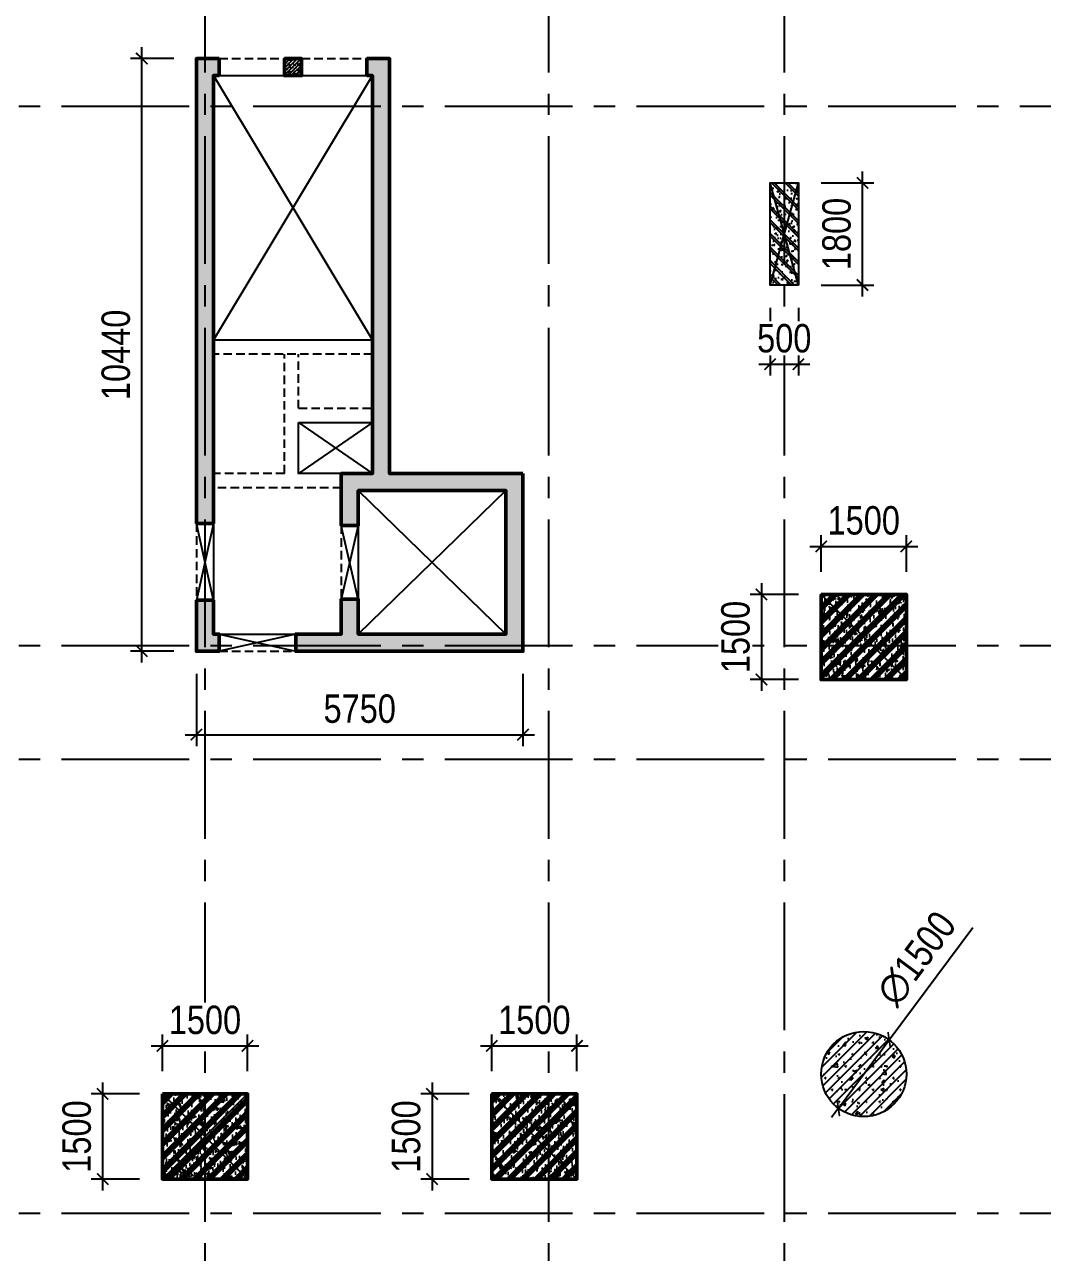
# Model space of a CAD drawing. Header units: millimetres. Extents: x -80883 to 1826631, y -376836 to 309394.
# Drawn here: x 1154942 to 1172864, y -158537 to -136905 of the extents above; entities that cross this region are included whole.
import ezdxf

# ---------------------------------------------------------------- set-up
doc = ezdxf.new("R2010")
doc.units = ezdxf.units.MM
doc.header["$LTSCALE"] = 100
doc.header["$PDMODE"] = 32
doc.header["$PDSIZE"] = 2.5
doc.linetypes.add('CENTER2', pattern=[1.125, 0.75, -0.125, 0.125, -0.125])
doc.linetypes.add('DASHED', pattern=[4.5, 3, -1.5])
for name, color, linetype in [('ccu11-Khuat', 9, 'DASHED'), ('ccu11-Thay', 7, 'Continuous'), ('ccu12-Hatch', 250, 'Continuous'), ('ccu12-Manh', 8, 'Continuous'), ('ccu12-Truc', 13, 'CENTER2'), ('KC-Betong', 6, 'Continuous'), ('KC2-DIM', 251, 'Continuous'), ('KT-Hatch', 251, 'Continuous'), ('Xref_ST_MBDV Cot vach 30.7.2022|Xref_ST_MBDV Cot vach 30.7.2022|Xref_ST_MBDV Cot vach 30.7.2022|Xref_ST_MBDV Cot vach 30.7.2022|KC-Betong', 6, 'Continuous')]:
    doc.layers.add(name, color=color, linetype=linetype)
doc.layers.add('KT-Net cot vach', color=6, linetype='Continuous', lineweight=50)
doc.styles.add('Arial Narrow', font='ARIALN.TTF')
doc.dimstyles.new('ccu12-200', dxfattribs={"dimscale": 200, "dimtxt": 2.5, "dimasz": 1, "dimexe": 1, "dimexo": 2, "dimgap": 1, "dimtad": 1, "dimdec": 0, "dimrnd": 5, "dimdsep": 46, "dimtxsty": 'Arial Narrow', "dimblk": 'ARCHTICK', "dimcen": -1, "dimdle": 1, "dimclrd": 256, "dimclre": 256, "dimclrt": 3, "dimadec": 0, "dimazin": 2, "dimtfac": 0.1, "dimtdec": 0, "dimtmove": 0, "dimatfit": 1, "dimldrblk": 'ARCHTICK', "dimfxl": 1, "dimtvp": 0.8333333333333334, "dimtolj": 1, "dimtzin": 12, "dimarcsym": 0})

# ---------------------------------------------------------------- blocks, each defined once
blk = doc.blocks.new('Grid-ST-flat-3')
at = {"layer": 'ccu12-Truc', "ltscale": 30}
for p, q in [((398999.3874795342, -66474.78057617624), (398999.3874795342, -104409.5824195731)), ((405049.3874795342, -66474.78057617624), (405049.3874795342, -104409.5824195731)), ((409199.3874795342, -66474.78057617624), (409199.3874795342, -104409.5824195731)), ((366096.2468389632, -72696.27186137123), (425824.0468604062, -72696.27186137007)), ((366096.2468389795, -82196.27186137065), (425824.0468603974, -82196.27186136972)), ((366096.2468389806, -84196.27186137141), (425824.046860399, -84196.27186136867)), ((366096.246838973, -92196.27186136931), (425824.0468604039, -92196.27186137077))]:
    blk.add_line(p, q, dxfattribs=at)
blk = doc.blocks.new('LOI-B2-T1-PN')
at = {"layer": 'KT-Hatch'}
h = blk.add_hatch(dxfattribs=at)
h.set_pattern_fill('BTCT', color=256, scale=40)
h.set_pattern_definition([(49.99999999999999, (106559.8543703833, -42147.03074568097), (286.9040730403014, -25.10085399303804), [30, -330]), (355, (106559.8543703833, -42147.03074568097), (-55.50053344520001, 300.8768534800047), [24, -264]), (100.4514, (106583.7630423836, -42149.12248168094), (231.4037526856086, 275.7758168243814), [25.496076, -280.4568448]), (46.18420000000001, (106559.8543703833, -42067.03074568097), (426.8964194502578, -66.20760573160723), [45, -495]), (96.6356, (106595.4290683835, -42072.54806848097), (373.8650822194813, 389.6471483601767), [38.2441152, -420.6852]), (351.1842, (106559.8543703833, -42067.03074568097), (373.8647780534509, 389.6474403701299), [36, -396]), (21, (106599.8543703833, -42087.03074568097), (238.7628208473847, -161.0475562661355), [30, -330]), (326.0000000000001, (106599.8543703833, -42087.03074568097), (97.32613276863269, 290.0600180187412), [24, -264]), (71.4514, (106619.7512635833, -42100.45138808095), (336.089051432596, 129.012198683981), [25.496076, -280.4568448]), (37.50000000000001, (106559.8543703833, -42147.03074568097), (4.863942126916267, 133.1575415325246), [0, -260.8, 0, -268, 0, -265]), (7.499999999999999, (106559.8543703833, -42147.03074568097), (105.2278149768594, 157.7646847529441), [0, -152.8, 0, -254.8, 0, -101]), (327.5, (106470.6543703836, -42147.03074568097), (213.5289744689636, -9.021948693751902), [0, -100, 0, -312, 0, -414]), (317.5, (106430.6543703836, -42147.03074568097), (233.2744677369545, 40.04199293292709), [0, -130, 0, -207.2, 0, -294]), (45, (106559.8543703833, -42147.03074568097), (-106.0660171779821, 106.0660171779821), []), (45, (106630.5650483833, -42147.03074568097), (-106.0660171779821, 106.0660171779821), [])])
h.paths.add_polyline_path([(90186.80448012636, -23776.61616878753), (89886.8044801259, -23776.61616878753), (89886.8044801259, -24676.61616641015), (90286.8044801259, -24676.61616641015), (90286.8044801259, -24376.61616641015), (90186.80448012636, -24376.61616641015)], flags=17)
h.paths.add_polyline_path([(92886.788173588, -14236.62724987615), (92886.78817358776, -14536.62490315293), (92986.80448012636, -14536.62490315293), (92986.8044801259, -21546.61616641021), (92436.8044801259, -21546.61616641015), (92436.8044801259, -22461.61616641015), (92736.8044801259, -22461.61616641021), (92736.8044801259, -21846.61616641021), (95336.8044801259, -21846.61616641027), (95336.8044801259, -24376.61616641027), (92736.8044801259, -24376.61616641021), (92736.8044801259, -23761.61616641021), (92436.8044801259, -23761.61616641015), (92436.8044801259, -24376.61616641015), (91636.8044801259, -24376.61616641015), (91636.8044801259, -24676.61616641015), (95636.8044801259, -24676.61616641027), (95636.8044801259, -21546.61616641027), (93286.8044801259, -21546.61616641021), (93286.79678538674, -14236.62396789709), (89886.79678538674, -14236.62396789697), (89886.8044801259, -22426.61616878753), (90186.80448012636, -22426.61616878753), (90186.80448012636, -14536.62490315287), (90286.78817358776, -14536.62490315287), (90286.78817358823, -14236.62724987615)])
h = blk.add_hatch(dxfattribs=at)
h.set_pattern_fill('BETONG', color=256, scale=40, pattern_type=2)
h.set_pattern_definition([(0, (-1499465.331229208, 300749.4537652719), (0, 155.88457272), [3.75, -86.25]), (0, (-1499465.331229208, 300755.948955802), (0, 155.88457272), [3.75, -86.25]), (120, (-1499465.331229208, 300749.4537652719), (-135.0000000336027, -77.94228635999997), [3.749999999999998, -86.24999999999994]), (120, (-1499459.706229208, 300752.7013605519), (-135.0000000336027, -77.94228635999997), [3.749999999999998, -86.24999999999994]), (0, (-1499420.331229208, 300827.3960516319), (0, 155.88457272), [3.75, -86.25]), (0, (-1499420.331229208, 300833.8912421619), (0, 155.88457272), [3.75, -86.25]), (120, (-1499420.331229208, 300827.3960516319), (-135.0000000336027, -77.94228635999997), [3.749999999999998, -86.24999999999994]), (120, (-1499414.706229208, 300830.643646912), (-135.0000000336027, -77.94228635999997), [3.749999999999998, -86.24999999999994]), (59.99999999999999, (-1499461.581229208, 300749.4537652719), (-135.0000000336027, 77.94228636000001), [3.75, -86.25]), (59.99999999999999, (-1499467.206229208, 300752.7013605519), (-135.0000000336027, 77.94228636000001), [3.75, -86.25]), (59.99999999999999, (-1499416.581229208, 300671.5114789119), (-135.0000000336027, 77.94228636000001), [3.75, -86.25]), (59.99999999999999, (-1499422.206229208, 300674.7590741919), (-135.0000000336027, 77.94228636000001), [3.75, -86.25]), (45, (-1499465.331229208, 300749.4537652719), (-31.81980515339464, 31.81980515339464), []), (49.99999999999999, (-1499465.331229208, 300749.4537652719), (215.178054780226, -18.82564049477853), [22.5, -247.5]), (355, (-1499465.331229208, 300749.4537652719), (-41.6254000839, 225.6576401100035), [18, -198]), (100.4514, (-1499447.399725208, 300747.8849632719), (173.5528145142065, 206.8318626182861), [19.122057, -210.3426336]), (46.18420000000001, (-1499465.331229208, 300809.4537652719), (320.1723145876933, -49.65570429870542), [33.75, -371.25]), (96.6356, (-1499438.650205708, 300805.315773172), (280.398811664611, 292.2353612701325), [28.6830864, -315.5139]), (351.1842, (-1499465.331229208, 300809.4537652719), (280.3985835400882, 292.2355802775974), [27, -297]), (21, (-1499435.331229208, 300794.4537652719), (179.0721156355385, -120.7856671996016), [22.5, -247.5]), (326.0000000000001, (-1499435.331229208, 300794.4537652719), (72.99459957647451, 217.5450135140559), [18, -198]), (71.4514, (-1499420.408559308, 300784.3882834719), (252.066788574447, 96.75914901298572), [19.122057, -210.3426336]), (37.50000000000001, (-1499465.331229208, 300749.4537652719), (3.647956595187201, 99.86815614939344), [0, -195.6, 0, -201, 0, -198.75]), (7.499999999999999, (-1499465.331229208, 300749.4537652719), (78.92086123264458, 118.3235135647081), [0, -114.6, 0, -191.1, 0, -75.75]), (327.5, (-1499532.231229208, 300749.4537652719), (160.1467308517227, -6.766461520313927), [0, -75, 0, -234, 0, -310.5]), (317.5, (-1499562.231229208, 300749.4537652719), (174.9558508027159, 30.03149469969532), [0, -97.5, 0, -155.4, 0, -220.5])])
h.paths.add_polyline_path([(91436.80809450126, -14236.62490315281), (91736.80809450126, -14236.62490315281), (91736.80809450126, -14536.62255642959), (91436.80809450126, -14536.62255642959)])
at = {"ltscale": 0.5}
blk.add_lwpolyline([(92986.80448006536, -19196.61616878817), (90186.80448012636, -19196.61726697005)], dxfattribs=at)
blk.add_lwpolyline([(91686.80448009097, -20646.61616878747), (92986.80447665718, -20646.61616878747), (92986.80447665718, -21546.61616641015), (91686.80448009097, -21546.61616641015)], close=True, dxfattribs=at)
at = {"layer": 'ccu11-Khuat', "color": 6, "ltscale": 0.5, "elevation": 2.240825733901563e-10}
blk.add_lwpolyline([(90286.788173588, -14236.62724987615), (91436.80809450126, -14236.62724987615)], dxfattribs=at)
at = {"layer": 'ccu11-Khuat', "color": 6, "ltscale": 0.5}
for points in [[(91736.80809450126, -14236.62490315281), (92886.788173588, -14236.62490315281)], [(89886.80448012683, -22426.61616878741), (89886.80448012683, -23776.6161687873)], [(92436.80448012636, -22461.61616641015), (92436.80448012636, -23761.61616641231)], [(90286.8044801259, -24676.61616641015), (91636.8044801259, -24676.61616641015)]]:
    blk.add_lwpolyline(points, dxfattribs=at)
at = {"layer": 'ccu11-Khuat', "ltscale": 0.5}
for points in [[(92986.80457811733, -19446.61616878817), (90186.80457817833, -19446.61726696999)], [(91436.80448009097, -21546.61626683944), (91436.8036564549, -19446.61677671061)], [(91686.80402905191, -20396.61616878747), (91686.8036564549, -19446.61667865864)], [(91686.80448009097, -20396.61616878747), (92986.80448009097, -20396.61616878747)], [(91436.80448009097, -21546.61616878747), (90186.80448009097, -21546.61616878747)], [(92436.80448009097, -21796.61616878747), (90186.80448009097, -21796.61616878747)]]:
    blk.add_lwpolyline(points, dxfattribs=at)
at = {"layer": 'ccu11-Thay', "color": 6, "ltscale": 0.5, "elevation": 2.240825733901563e-10}
blk.add_lwpolyline([(90286.788173588, -14536.62490315293), (91436.80809450126, -14536.62490315293)], dxfattribs=at)
at = {"layer": 'ccu11-Thay', "color": 6, "ltscale": 0.5}
for points in [[(91736.80809450126, -14536.62255642959), (92886.788173588, -14536.62490315293)], [(90186.80448012683, -22426.61616878753), (90186.80448012683, -23776.6161687873)], [(92736.80448012636, -22461.61616641021), (92736.80448012636, -23761.61616641231)], [(90286.8044801259, -24376.61616641015), (91636.8044801259, -24376.61616641015)]]:
    blk.add_lwpolyline(points, dxfattribs=at)
at = {"layer": 'ccu12-Manh', "ltscale": 0.5}
for points in [[(90186.80448012636, -19196.61616878817), (92986.80809450103, -14536.62490315293)], [(90186.80809450103, -14536.62490315287), (92986.8044801259, -19196.61616878817)]]:
    blk.add_lwpolyline(points, dxfattribs=at)
at = {"layer": 'KC2-DIM', "color": 252, "ltscale": 0.5}
for p, q in [((91686.80448009097, -20646.61616878747), (92986.80447665718, -21546.61616641015)), ((92986.80447665718, -20646.61616878747), (91686.80448009097, -21546.61616641015))]:
    blk.add_line(p, q, dxfattribs=at)
at = {"layer": 'KC2-DIM', "ltscale": 0.5}
for points in [[(91686.80448009097, -21546.61616878747), (91686.80412710388, -20646.61616878747)], [(91686.80448009097, -20646.61616878747), (92986.80448009097, -20646.61616878747)], [(90186.80448012683, -22426.61616878753), (89886.80448012683, -23776.6161687873)], [(90186.80448012683, -23776.6161687873), (89886.80448012683, -22426.61616878741)], [(92736.80448012636, -22461.61616641021), (92436.80448012636, -23761.61616641231)], [(92736.80448012636, -23761.61616641231), (92436.80448012636, -22461.61616641015)], [(90286.8044801259, -24376.61616641015), (91636.8044801259, -24676.61616641015)], [(91636.8044801259, -24376.61616641015), (90286.8044801259, -24676.61616641015)]]:
    blk.add_lwpolyline(points, dxfattribs=at)
at = {"layer": 'KC2-DIM', "color": 252, "ltscale": 0.5}
for points in [[(92736.8044801259, -21846.61616641021), (95336.8044801259, -24376.61616641027)], [(95336.8044801259, -21846.61616641027), (92736.8044801259, -24376.61616641021)]]:
    blk.add_lwpolyline(points, dxfattribs=at)
at = {"layer": 'KT-Net cot vach'}
for p, q in [((90186.80448012636, -22426.61616878753), (89886.8044801259, -22426.61616878753)), ((90186.80448012636, -23776.61616878753), (89886.8044801259, -23776.61616878753)), ((92436.8044801259, -23761.61616641015), (92436.8044801259, -24376.61616641015)), ((92736.8044801259, -23761.61616641254), (92436.80448012543, -23761.61616641254)), ((92736.8044801259, -23761.61616641021), (92736.8044801259, -24376.61616641021)), ((91636.8044801259, -24376.61616641015), (92436.8044801259, -24376.61616641015)), ((91636.8044801259, -24676.61616641015), (95636.8044801259, -24676.61616641027))]:
    blk.add_line(p, q, dxfattribs=at)
for points in [[(89886.8044801259, -22426.61616878753), (89886.80809450126, -14236.62490315281), (90286.788173588, -14236.62490315281)], [(92886.788173588, -14236.62490315293), (93286.80809450126, -14236.62490315293), (93286.8044801259, -21546.61616641021), (95636.8044801259, -21546.61616641027)], [(90286.788173588, -14536.62490315287), (90186.80809450126, -14536.62490315287), (90186.80448012636, -22426.61616878753)], [(95636.8044801259, -21546.61616641027), (95636.8044801259, -24676.61616641027), (91636.8044801259, -24676.61616641015), (91636.8044801259, -24376.61616641015), (92436.8044801259, -24376.61616641015), (92436.8044801259, -23761.61616641015), (92736.8044801259, -23761.61616641021), (92736.8044801259, -24376.61616641021), (95336.8044801259, -24376.61616641027), (95336.8044801259, -21846.61616641027), (92736.8044801259, -21846.61616641021), (92736.8044801259, -22461.61616641021), (92436.8044801259, -22461.61616641015), (92436.8044801259, -21546.61616641015), (92986.8044801259, -21546.61616641021), (92986.80809450126, -14536.62490315293), (92886.788173588, -14536.62490315293)], [(90186.80448012636, -23776.61616878753), (90186.80448012636, -24376.61616641015), (90286.8044801259, -24376.61616641015), (90286.8044801259, -24676.61616641015), (89886.8044801259, -24676.61616641015), (89886.8044801259, -23776.61616878753)]]:
    blk.add_lwpolyline(points, dxfattribs=at)
at = {"layer": 'KT-Net cot vach', "elevation": 2.240825733901563e-10}
for points in [[(90286.788173588, -14536.62490315293), (90286.788173588, -14236.62724987615)], [(92886.788173588, -14236.62724987615), (92886.788173588, -14536.62490315293)]]:
    blk.add_lwpolyline(points, dxfattribs=at)
at = {"layer": 'KT-Net cot vach'}
blk.add_lwpolyline([(91436.80809450126, -14236.62490315281), (91736.80809450126, -14236.62490315281), (91736.80809450126, -14536.62255642959), (91436.80809450126, -14536.62255642959)], close=True, dxfattribs=at)
blk = doc.blocks.new('*U149')
h = blk.add_hatch()
h.set_pattern_fill('VATLIEU04', color=250, scale=40, style=0, pattern_type=2)
h.set_pattern_definition([(49.99999999999999, (-449.9999999999825, 1849.999999999997), (286.9040730403014, -25.10085399303804), [30, -330]), (355, (-449.9999999999825, 1849.999999999997), (-55.50053344520001, 300.8768534800047), [24, -264]), (100.4514, (-426.0913279999825, 1847.908263999997), (231.4037526856086, 275.7758168243814), [25.496076, -280.4568448]), (46.18420000000001, (-449.9999999999825, 1929.999999999997), (426.8964194502578, -66.20760573160723), [45, -495]), (96.6356, (-414.4253019999824, 1924.482677199996), (373.8650822194813, 389.6471483601767), [38.2441152, -420.6852]), (351.1842, (-449.9999999999825, 1929.999999999997), (373.8647780534509, 389.6474403701299), [36, -396]), (21, (-409.9999999999825, 1909.999999999997), (238.7628208473847, -161.0475562661355), [30, -330]), (326.0000000000001, (-409.9999999999825, 1909.999999999997), (97.32613276863269, 290.0600180187412), [24, -264]), (71.4514, (-390.1031067999825, 1896.579357599996), (336.089051432596, 129.012198683981), [25.496076, -280.4568448]), (37.50000000000001, (-449.9999999999825, 1849.999999999997), (4.863942126916267, 133.1575415325246), [0, -260.8, 0, -268, 0, -265]), (7.499999999999999, (-449.9999999999825, 1849.999999999997), (105.2278149768594, 157.7646847529441), [0, -152.8, 0, -254.8, 0, -101]), (327.5, (-539.1999999999825, 1849.999999999997), (213.5289744689636, -9.021948693751902), [0, -100, 0, -312, 0, -414]), (317.5, (-579.1999999999825, 1849.999999999997), (233.2744677369545, 40.04199293292709), [0, -130, 0, -207.2, 0, -294]), (45, (-449.9999999999825, 1849.999999999997), (-120.2081528017131, 120.2081528017131), []), (45, (-449.9999999999825, 1898.999999999997), (-120.2081528017131, 120.2081528017131), [])])
h.paths.add_polyline_path([(-475, -474.9999999999998), (25, -475.0000000000047), (25.00000000001745, 1324.999999999997), (-474.9999999999825, 1325.000000000002)])
at = {"color": 6, "ltscale": 0.25}
blk.add_lwpolyline([(-475, -474.9999999999998), (25, -475.0000000000047), (25.00000000001745, 1324.999999999997), (-474.9999999999825, 1325.000000000002)], close=True, dxfattribs=at)
at = {"layer": 'Defpoints', "linetype": 'ByBlock', "ltscale": 30}
for p, q in [((25, -475.0000000000047), (-474.9999999999825, 1325.000000000002)), ((-475, -474.9999999999998), (25.00000000001745, 1324.999999999997))]:
    blk.add_line(p, q, dxfattribs=at)
blk = doc.blocks.new('*U151')
h = blk.add_hatch()
h.set_pattern_fill('VATLIEU04', color=250, scale=40, style=0, pattern_type=2)
h.set_pattern_definition([(49.99999999999999, (550, -550), (286.9040730403014, -25.10085399303804), [30, -330]), (355, (550, -550), (-55.50053344520001, 300.8768534800047), [24, -264]), (100.4514, (573.908672, -552.091736), (231.4037526856086, 275.7758168243814), [25.496076, -280.4568448]), (46.18420000000001, (550, -470), (426.8964194502578, -66.20760573160723), [45, -495]), (96.6356, (585.574698, -475.5173228), (373.8650822194813, 389.6471483601767), [38.2441152, -420.6852]), (351.1842, (550, -470), (373.8647780534509, 389.6474403701299), [36, -396]), (21, (590, -490), (238.7628208473847, -161.0475562661355), [30, -330]), (326.0000000000001, (590, -490), (97.32613276863269, 290.0600180187412), [24, -264]), (71.4514, (609.8968932, -503.4206424), (336.089051432596, 129.012198683981), [25.496076, -280.4568448]), (37.50000000000001, (550, -550), (4.863942126916267, 133.1575415325246), [0, -260.8, 0, -268, 0, -265]), (7.499999999999999, (550, -550), (105.2278149768594, 157.7646847529441), [0, -152.8, 0, -254.8, 0, -101]), (327.5, (460.8, -550), (213.5289744689636, -9.021948693751902), [0, -100, 0, -312, 0, -414]), (317.5, (420.8, -550), (233.2744677369545, 40.04199293292709), [0, -130, 0, -207.2, 0, -294]), (45, (550, -550), (-120.2081528017131, 120.2081528017131), []), (45, (550, -501), (-120.2081528017131, 120.2081528017131), [])])
h.paths.add_polyline_path([(-475, 475), (1025, 475), (1025, -1025), (-475, -1025)])
at = {"color": 6, "ltscale": 0.25}
blk.add_lwpolyline([(-475, 475), (1025, 475), (1025, -1025), (-475, -1025)], close=True, dxfattribs=at)
at = {"layer": 'Defpoints', "linetype": 'ByBlock', "ltscale": 30}
for p, q in [((1025, 475), (-475, -1025)), ((-475, 475), (1025, -1025))]:
    blk.add_line(p, q, dxfattribs=at)
blk = doc.blocks.new('MBDVCOTVACH-T2-T6-PN')
at = {"layer": 'ccu12-Hatch', "ltscale": 0.5}
h = blk.add_hatch(dxfattribs=at)
h.set_pattern_fill('BETONG', color=256, scale=80, pattern_type=2)
h.set_pattern_definition([(0, (-1067882.122035017, 300749.4537652719), (0, 415.69219392), [10, -230]), (0, (-1067882.122035017, 300766.7742733519), (0, 415.69219392), [10, -230]), (120, (-1067882.122035017, 300749.4537652719), (-360.0000000896072, -207.8460969599999), [9.999999999999982, -229.9999999999997]), (120, (-1067867.122035017, 300758.114019352), (-360.0000000896072, -207.8460969599999), [9.999999999999982, -229.9999999999997]), (0, (-1067762.122035017, 300957.2998622319), (0, 415.69219392), [10, -230]), (0, (-1067762.122035017, 300974.620370312), (0, 415.69219392), [10, -230]), (120, (-1067762.122035017, 300957.2998622319), (-360.0000000896072, -207.8460969599999), [9.999999999999982, -229.9999999999997]), (120, (-1067747.122035017, 300965.9601163119), (-360.0000000896072, -207.8460969599999), [9.999999999999982, -229.9999999999997]), (59.99999999999999, (-1067872.122035017, 300749.4537652719), (-360.0000000896072, 207.84609696), [10, -230]), (59.99999999999999, (-1067887.122035017, 300758.114019352), (-360.0000000896072, 207.84609696), [10, -230]), (59.99999999999999, (-1067752.122035017, 300541.6076683119), (-360.0000000896072, 207.84609696), [10, -230]), (59.99999999999999, (-1067767.122035017, 300550.2679223919), (-360.0000000896072, 207.84609696), [10, -230]), (45, (-1067882.122035017, 300749.4537652719), (-84.8528137423857, 84.8528137423857), []), (49.99999999999999, (-1067882.122035017, 300749.4537652719), (573.8081460806028, -50.20170798607609), [60, -660]), (355, (-1067882.122035017, 300749.4537652719), (-111.0010668904, 601.7537069600095), [48, -528]), (100.4514, (-1067834.304691017, 300745.2702932719), (462.8075053712172, 551.5516336487628), [50.992152, -560.9136896]), (46.18420000000001, (-1067882.122035017, 300909.4537652719), (853.7928389005156, -132.4152114632145), [90, -990]), (96.6356, (-1067810.972639017, 300898.4191196719), (747.7301644389627, 779.2942967203534), [76.48823039999999, -841.3704]), (351.1842, (-1067882.122035017, 300909.4537652719), (747.7295561069018, 779.2948807402597), [72, -792]), (21, (-1067802.122035017, 300869.4537652719), (477.5256416947693, -322.0951125322711), [60, -660]), (326.0000000000001, (-1067802.122035017, 300869.4537652719), (194.6522655372654, 580.1200360374824), [48, -528]), (71.4514, (-1067762.328248617, 300842.612480472), (672.1781028651919, 258.0243973679619), [50.992152, -560.9136896]), (37.50000000000001, (-1067882.122035017, 300749.4537652719), (9.727884253832535, 266.3150830650492), [0, -521.5999999999999, 0, -536, 0, -530]), (7.499999999999999, (-1067882.122035017, 300749.4537652719), (210.4556299537189, 315.5293695058882), [0, -305.6, 0, -509.6, 0, -202]), (327.5, (-1068060.522035017, 300749.4537652719), (427.0579489379272, -18.0438973875038), [0, -200, 0, -624, 0, -828]), (317.5, (-1068140.522035017, 300749.4537652719), (466.548935473909, 80.08398586585417), [0, -260, 0, -414.4, 0, -588])])
edge = h.paths.add_edge_path()
edge.add_arc((101636.8044801299, -32126.61616641039), 750, 0, 360)
at = {"layer": 'KC-Betong', "ltscale": 0.5}
blk.add_circle((101636.8044801299, -32126.61616641039), 750, dxfattribs=at)
at = {"layer": 'KT-Net cot vach'}
for p in [(101361.8044801299, -24151.61616647651), (89761.80448012985, -32951.61705750693), (95561.80448012985, -32951.61705750995)]:
    blk.add_blockref('*U151', p, dxfattribs=at)
at = {"layer": 'Xref_ST_MBDV Cot vach 30.7.2022|Xref_ST_MBDV Cot vach 30.7.2022|Xref_ST_MBDV Cot vach 30.7.2022|Xref_ST_MBDV Cot vach 30.7.2022|KC-Betong', "linetype": 'ByBlock', "xscale": -1}
blk.add_blockref('*U149', (100011.8044801299, -17751.61616640782, -7.594824095580321e-05), dxfattribs=at)
blk = doc.blocks.new('_ARCHTICK')
at = {"color": 0, "linetype": 'ByBlock', "const_width": 0.15}
blk.add_lwpolyline([(-0.5, -0.5), (0.5, 0.5)], dxfattribs=at)
blk = doc.blocks.new('*D779')
at = {"layer": 'Defpoints', "color": 0, "ltscale": 0.5, "transparency": 16777216}
for p in [(1157368.09323301, -155744.4165272405), (1156316.823248035, -157244.4165272405), (1157368.09323301, -157244.4165272405)]:
    blk.add_point(p, dxfattribs=at)
at = {"layer": 'KC2-DIM', "lineweight": -2, "ltscale": 0.5, "transparency": 16777216}
for p, q in [((1156968.09323301, -155744.4165272405), (1156116.823248035, -155744.4165272405)), ((1156316.823248035, -155544.4165272405), (1156316.823248035, -157444.4165272405)), ((1156968.09323301, -157244.4165272405), (1156116.823248035, -157244.4165272405))]:
    blk.add_line(p, q, dxfattribs=at)
at = {"layer": 'KC2-DIM', "lineweight": -2, "ltscale": 0.5, "transparency": 16777216, "xscale": 200, "yscale": 200, "zscale": 200}
for p, rotation in [((1156316.823248035, -155744.4165272405), 90), ((1156316.823248035, -157244.4165272405), 270)]:
    blk.add_blockref('_ARCHTICK', p, dxfattribs=dict(at, rotation=rotation))
at = {"layer": 'KC2-DIM', "color": 3, "ltscale": 0.5, "transparency": 16777216, "insert": (1155861.536754174, -156494.4165272408), "char_height": 500, "attachment_point": 5, "rotation": 90, "style": 'Arial Narrow', "bg_fill": 3, "box_fill_scale": 1.1, "bg_fill_color": 256, "bg_fill_true_color": 13158600, "bg_fill_transparency": 0}
blk.add_mtext('\\A1;1500', dxfattribs=at)
blk = doc.blocks.new('*D780')
at = {"layer": 'Defpoints', "color": 0, "ltscale": 0.5, "transparency": 16777216}
for p in [(1158868.09323301, -154898.3021961794), (1157368.09323301, -155744.4165272404), (1158868.09323301, -155744.4165272404)]:
    blk.add_point(p, dxfattribs=at)
at = {"layer": 'KC2-DIM', "lineweight": -2, "ltscale": 0.5, "transparency": 16777216}
for p, q in [((1157368.09323301, -155344.4165272404), (1157368.09323301, -154698.3021961794)), ((1158868.09323301, -155344.4165272404), (1158868.09323301, -154698.3021961794)), ((1157168.09323301, -154898.3021961794), (1159068.09323301, -154898.3021961794))]:
    blk.add_line(p, q, dxfattribs=at)
at = {"layer": 'KC2-DIM', "lineweight": -2, "ltscale": 0.5, "transparency": 16777216, "xscale": 200, "yscale": 200, "zscale": 200, "rotation": 180}
blk.add_blockref('_ARCHTICK', (1157368.09323301, -154898.3021961794), dxfattribs=at)
at = {"layer": 'KC2-DIM', "lineweight": -2, "ltscale": 0.5, "transparency": 16777216, "xscale": 200, "yscale": 200, "zscale": 200}
blk.add_blockref('_ARCHTICK', (1158868.09323301, -154898.3021961794), dxfattribs=at)
at = {"layer": 'KC2-DIM', "color": 3, "ltscale": 0.5, "transparency": 16777216, "insert": (1158118.09323301, -154443.0157023185), "char_height": 500, "attachment_point": 5, "style": 'Arial Narrow', "bg_fill": 3, "box_fill_scale": 1.1, "bg_fill_color": 256, "bg_fill_true_color": 13158600, "bg_fill_transparency": 0}
blk.add_mtext('\\A1;1500', dxfattribs=at)
blk = doc.blocks.new('*D781')
at = {"layer": 'Defpoints', "color": 0, "ltscale": 0.5, "transparency": 16777216}
for p in [(1163168.09323301, -155744.4165272435), (1162116.823248035, -157244.4165272435), (1163168.09323301, -157244.4165272435)]:
    blk.add_point(p, dxfattribs=at)
at = {"layer": 'KC2-DIM', "lineweight": -2, "ltscale": 0.5, "transparency": 16777216}
for p, q in [((1162768.09323301, -155744.4165272435), (1161916.823248035, -155744.4165272435)), ((1162116.823248035, -155544.4165272435), (1162116.823248035, -157444.4165272435)), ((1162768.09323301, -157244.4165272435), (1161916.823248035, -157244.4165272435))]:
    blk.add_line(p, q, dxfattribs=at)
at = {"layer": 'KC2-DIM', "lineweight": -2, "ltscale": 0.5, "transparency": 16777216, "xscale": 200, "yscale": 200, "zscale": 200}
for p, rotation in [((1162116.823248035, -155744.4165272435), 90), ((1162116.823248035, -157244.4165272435), 270)]:
    blk.add_blockref('_ARCHTICK', p, dxfattribs=dict(at, rotation=rotation))
at = {"layer": 'KC2-DIM', "color": 3, "ltscale": 0.5, "transparency": 16777216, "insert": (1161661.536754174, -156494.4165272438), "char_height": 500, "attachment_point": 5, "rotation": 90, "style": 'Arial Narrow', "bg_fill": 3, "box_fill_scale": 1.1, "bg_fill_color": 256, "bg_fill_true_color": 13158600, "bg_fill_transparency": 0}
blk.add_mtext('\\A1;1500', dxfattribs=at)
blk = doc.blocks.new('*D782')
at = {"layer": 'Defpoints', "color": 0, "ltscale": 0.5, "transparency": 16777216}
for p in [(1164668.09323301, -154898.3021961824), (1163168.09323301, -155744.4165272434), (1164668.09323301, -155744.4165272434)]:
    blk.add_point(p, dxfattribs=at)
at = {"layer": 'KC2-DIM', "lineweight": -2, "ltscale": 0.5, "transparency": 16777216}
for p, q in [((1163168.09323301, -155344.4165272434), (1163168.09323301, -154698.3021961824)), ((1164668.09323301, -155344.4165272434), (1164668.09323301, -154698.3021961824)), ((1162968.09323301, -154898.3021961824), (1164868.09323301, -154898.3021961824))]:
    blk.add_line(p, q, dxfattribs=at)
at = {"layer": 'KC2-DIM', "lineweight": -2, "ltscale": 0.5, "transparency": 16777216, "xscale": 200, "yscale": 200, "zscale": 200, "rotation": 180}
blk.add_blockref('_ARCHTICK', (1163168.09323301, -154898.3021961824), dxfattribs=at)
at = {"layer": 'KC2-DIM', "lineweight": -2, "ltscale": 0.5, "transparency": 16777216, "xscale": 200, "yscale": 200, "zscale": 200}
blk.add_blockref('_ARCHTICK', (1164668.09323301, -154898.3021961824), dxfattribs=at)
at = {"layer": 'KC2-DIM', "color": 3, "ltscale": 0.5, "transparency": 16777216, "insert": (1163918.09323301, -154443.0157023216), "char_height": 500, "attachment_point": 5, "style": 'Arial Narrow', "bg_fill": 3, "box_fill_scale": 1.1, "bg_fill_color": 256, "bg_fill_true_color": 13158600, "bg_fill_transparency": 0}
blk.add_mtext('\\A1;1500', dxfattribs=at)
blk = doc.blocks.new('*D783')
at = {"layer": 'Defpoints', "color": 0, "ltscale": 0.5, "transparency": 16777216}
for p in [(1168968.09323301, -146944.41563621), (1167916.823248036, -148444.41563621), (1168968.09323301, -148444.41563621)]:
    blk.add_point(p, dxfattribs=at)
at = {"layer": 'KC2-DIM', "lineweight": -2, "ltscale": 0.5, "transparency": 16777216}
for p, q in [((1167916.823248036, -146744.41563621), (1167916.823248036, -148644.41563621)), ((1168568.09323301, -146944.41563621), (1167716.823248036, -146944.41563621)), ((1168568.09323301, -148444.41563621), (1167716.823248036, -148444.41563621))]:
    blk.add_line(p, q, dxfattribs=at)
at = {"layer": 'KC2-DIM', "lineweight": -2, "ltscale": 0.5, "transparency": 16777216, "xscale": 200, "yscale": 200, "zscale": 200}
for p, rotation in [((1167916.823248036, -146944.41563621), 90), ((1167916.823248036, -148444.41563621), 270)]:
    blk.add_blockref('_ARCHTICK', p, dxfattribs=dict(at, rotation=rotation))
at = {"layer": 'KC2-DIM', "color": 3, "ltscale": 0.5, "transparency": 16777216, "insert": (1167461.536754174, -147694.4156362103), "char_height": 500, "attachment_point": 5, "rotation": 90, "style": 'Arial Narrow', "bg_fill": 3, "box_fill_scale": 1.1, "bg_fill_color": 256, "bg_fill_true_color": 13158600, "bg_fill_transparency": 0}
blk.add_mtext('\\A1;1500', dxfattribs=at)
blk = doc.blocks.new('*D784')
at = {"layer": 'Defpoints', "color": 0, "ltscale": 0.5, "transparency": 16777216}
for p in [(1170468.09323301, -146098.3013051489), (1168968.09323301, -146944.4156362099), (1170468.09323301, -146944.4156362099)]:
    blk.add_point(p, dxfattribs=at)
at = {"layer": 'KC2-DIM', "lineweight": -2, "ltscale": 0.5, "transparency": 16777216}
for p, q in [((1168968.09323301, -146544.4156362099), (1168968.09323301, -145898.3013051489)), ((1170468.09323301, -146544.4156362099), (1170468.09323301, -145898.3013051489)), ((1168768.09323301, -146098.3013051489), (1170668.09323301, -146098.3013051489))]:
    blk.add_line(p, q, dxfattribs=at)
at = {"layer": 'KC2-DIM', "lineweight": -2, "ltscale": 0.5, "transparency": 16777216, "xscale": 200, "yscale": 200, "zscale": 200, "rotation": 180}
blk.add_blockref('_ARCHTICK', (1168968.09323301, -146098.3013051489), dxfattribs=at)
at = {"layer": 'KC2-DIM', "lineweight": -2, "ltscale": 0.5, "transparency": 16777216, "xscale": 200, "yscale": 200, "zscale": 200}
blk.add_blockref('_ARCHTICK', (1170468.09323301, -146098.3013051489), dxfattribs=at)
at = {"layer": 'KC2-DIM', "color": 3, "ltscale": 0.5, "transparency": 16777216, "insert": (1169718.09323301, -145643.0148112881), "char_height": 500, "attachment_point": 5, "style": 'Arial Narrow', "bg_fill": 3, "box_fill_scale": 1.1, "bg_fill_color": 256, "bg_fill_true_color": 13158600, "bg_fill_transparency": 0}
blk.add_mtext('\\A1;1500', dxfattribs=at)
blk = doc.blocks.new('*D752')
at = {"layer": 'Defpoints', "color": 0, "ltscale": 0.5, "transparency": 16777216}
for p in [(1170165.554021797, -154792.5195965345), (1169270.632444221, -155996.3116757525)]:
    blk.add_point(p, dxfattribs=at)
at = {"layer": 'KC2-DIM', "lineweight": -2, "ltscale": 0.5, "transparency": 16777216}
for p, q in [((1170165.554021797, -154792.5195965345), (1171637.474149937, -152812.5854482328)), ((1169270.632444221, -155996.3116757525), (1170165.554021797, -154792.5195965345)), ((1169270.632444221, -155996.3116757525), (1169151.30956721, -156156.8172863149))]:
    blk.add_line(p, q, dxfattribs=at)
at = {"layer": 'KC2-DIM', "lineweight": -2, "ltscale": 0.5, "transparency": 16777216, "xscale": 200, "yscale": 200, "zscale": 200}
for p, rotation in [((1170165.554021797, -154792.5195965345), 233.3721962865366), ((1169270.632444221, -155996.3116757525), 53.37219628653664)]:
    blk.add_blockref('_ARCHTICK', p, dxfattribs=dict(at, rotation=rotation))
at = {"layer": 'KC2-DIM', "color": 3, "ltscale": 0.5, "transparency": 16777216, "insert": (1170644.234524997, -153362.0736060941), "char_height": 500, "attachment_point": 5, "rotation": 53.3721962865366, "style": 'Arial Narrow', "bg_fill": 3, "box_fill_scale": 1.1, "bg_fill_color": 256, "bg_fill_true_color": 13158600, "bg_fill_transparency": 0}
blk.add_mtext('\\A1;∅1500', dxfattribs=at)
blk = doc.blocks.new('*D820')
at = {"layer": 'Defpoints', "color": 0, "ltscale": 0.5, "transparency": 16777216}
for p in [(1157968.093233006, -147944.4156361436), (1163718.093233006, -147944.4156361437), (1163718.093233006, -149415.3887107775)]:
    blk.add_point(p, dxfattribs=at)
at = {"layer": 'KC2-DIM', "lineweight": -2, "ltscale": 0.5, "transparency": 16777216}
for p, q in [((1157968.093233006, -148344.4156361436), (1157968.093233006, -149615.3887107775)), ((1163718.093233006, -148344.4156361437), (1163718.093233006, -149615.3887107775)), ((1157768.093233006, -149415.3887107775), (1163918.093233006, -149415.3887107775))]:
    blk.add_line(p, q, dxfattribs=at)
at = {"layer": 'KC2-DIM', "lineweight": -2, "ltscale": 0.5, "transparency": 16777216, "xscale": 200, "yscale": 200, "zscale": 200, "rotation": 180}
blk.add_blockref('_ARCHTICK', (1157968.093233006, -149415.3887107775), dxfattribs=at)
at = {"layer": 'KC2-DIM', "lineweight": -2, "ltscale": 0.5, "transparency": 16777216, "xscale": 200, "yscale": 200, "zscale": 200}
blk.add_blockref('_ARCHTICK', (1163718.093233006, -149415.3887107775), dxfattribs=at)
at = {"layer": 'KC2-DIM', "color": 3, "ltscale": 0.5, "transparency": 16777216, "insert": (1160843.093233006, -148960.1022169167), "char_height": 500, "attachment_point": 5, "style": 'Arial Narrow', "bg_fill": 3, "box_fill_scale": 1.1, "bg_fill_color": 256, "bg_fill_true_color": 13158600, "bg_fill_transparency": 0}
blk.add_mtext('\\A1;5750', dxfattribs=at)
blk = doc.blocks.new('*D831')
at = {"layer": 'Defpoints', "color": 0, "ltscale": 0.5, "transparency": 16777216}
for p in [(1157005.596124058, -137504.4243728863), (1157968.093233007, -137504.4243728863), (1157968.093233006, -147944.4156361436)]:
    blk.add_point(p, dxfattribs=at)
at = {"layer": 'KC2-DIM', "lineweight": -2, "ltscale": 0.5, "transparency": 16777216}
for p, q in [((1157005.596124058, -148144.4156361436), (1157005.596124058, -137304.4243728863)), ((1157568.093233007, -137504.4243728863), (1156805.596124058, -137504.4243728863)), ((1157568.093233006, -147944.4156361436), (1156805.596124058, -147944.4156361436))]:
    blk.add_line(p, q, dxfattribs=at)
at = {"layer": 'KC2-DIM', "lineweight": -2, "ltscale": 0.5, "transparency": 16777216, "xscale": 200, "yscale": 200, "zscale": 200}
for p, rotation in [((1157005.596124058, -137504.4243728863), 90), ((1157005.596124058, -147944.4156361436), 270)]:
    blk.add_blockref('_ARCHTICK', p, dxfattribs=dict(at, rotation=rotation))
at = {"layer": 'KC2-DIM', "color": 3, "ltscale": 0.5, "transparency": 16777216, "insert": (1156550.309630197, -142724.4200045153), "char_height": 500, "attachment_point": 5, "rotation": 90, "style": 'Arial Narrow', "bg_fill": 3, "box_fill_scale": 1.1, "bg_fill_color": 256, "bg_fill_true_color": 13158600, "bg_fill_transparency": 0}
blk.add_mtext('\\A1;10440', dxfattribs=at)
blk = doc.blocks.new('*D827')
at = {"layer": 'Defpoints', "color": 0, "ltscale": 0.5, "transparency": 16777216}
for p in [(1168068.09323301, -141494.4156361413, -7.594824095580321e-05), (1168568.09323301, -141494.4156361413, -7.594824095580321e-05), (1168568.09323301, -142890.0408079729)]:
    blk.add_point(p, dxfattribs=at)
at = {"layer": 'KC2-DIM', "lineweight": -2, "ltscale": 0.5, "transparency": 16777216}
for p, q in [((1168068.09323301, -141894.4156361413), (1168068.09323301, -143090.0408079729)), ((1168568.09323301, -141894.4156361413), (1168568.09323301, -143090.0408079729)), ((1167868.09323301, -142890.0408079729), (1168768.09323301, -142890.0408079729))]:
    blk.add_line(p, q, dxfattribs=at)
at = {"layer": 'KC2-DIM', "lineweight": -2, "ltscale": 0.5, "transparency": 16777216, "xscale": 200, "yscale": 200, "zscale": 200, "rotation": 180}
blk.add_blockref('_ARCHTICK', (1168068.09323301, -142890.0408079729), dxfattribs=at)
at = {"layer": 'KC2-DIM', "lineweight": -2, "ltscale": 0.5, "transparency": 16777216, "xscale": 200, "yscale": 200, "zscale": 200}
blk.add_blockref('_ARCHTICK', (1168568.09323301, -142890.0408079729), dxfattribs=at)
at = {"layer": 'KC2-DIM', "color": 3, "ltscale": 0.5, "transparency": 16777216, "insert": (1168318.09323301, -142434.754314112), "char_height": 500, "attachment_point": 5, "style": 'Arial Narrow', "bg_fill": 3, "box_fill_scale": 1.1, "bg_fill_color": 256, "bg_fill_true_color": 13158600, "bg_fill_transparency": 0}
blk.add_mtext('\\A1;500', dxfattribs=at)
blk = doc.blocks.new('*D828')
at = {"layer": 'Defpoints', "color": 0, "ltscale": 0.5, "transparency": 16777216}
for p in [(1168568.09323301, -139694.4156361413, -7.594824095580321e-05), (1169696.706617718, -139694.4156361413), (1168568.09323301, -141494.4156361413, -7.594824095580321e-05)]:
    blk.add_point(p, dxfattribs=at)
at = {"layer": 'KC2-DIM', "lineweight": -2, "ltscale": 0.5, "transparency": 16777216}
for p, q in [((1169696.706617718, -141694.4156361413), (1169696.706617718, -139494.4156361413)), ((1168968.09323301, -139694.4156361413), (1169896.706617718, -139694.4156361413)), ((1168968.09323301, -141494.4156361413), (1169896.706617718, -141494.4156361413))]:
    blk.add_line(p, q, dxfattribs=at)
at = {"layer": 'KC2-DIM', "lineweight": -2, "ltscale": 0.5, "transparency": 16777216, "xscale": 200, "yscale": 200, "zscale": 200}
for p, rotation in [((1169696.706617718, -139694.4156361413), 90), ((1169696.706617718, -141494.4156361413), 270)]:
    blk.add_blockref('_ARCHTICK', p, dxfattribs=dict(at, rotation=rotation))
at = {"layer": 'KC2-DIM', "color": 3, "ltscale": 0.5, "transparency": 16777216, "insert": (1169241.420123857, -140594.4156361416), "char_height": 500, "attachment_point": 5, "rotation": 90, "style": 'Arial Narrow', "bg_fill": 3, "box_fill_scale": 1.1, "bg_fill_color": 256, "bg_fill_true_color": 13158600, "bg_fill_transparency": 0}
blk.add_mtext('\\A1;1800', dxfattribs=at)

msp = doc.modelspace()

# ---------------------------------------------------------------- block references
for name, p in [('Grid-ST-flat-3', (759118.7059176685, -65648.14422032033)), ('LOI-B2-T1-PN', (1068081.28875288, -123267.7994697334)), ('LOI-B2-T1-PN', (1068081.28875288, -123267.7994697334))]:
    msp.add_blockref(name, p)
at = {"layer": 'KC2-DIM'}
msp.add_blockref('MBDVCOTVACH-T2-T6-PN', (1068081.28875288, -123267.7994697334), dxfattribs=at)

# ---------------------------------------------------------------- next in the draw order: dimensions: what is measured, and where the dimension line sits
at = {"layer": 'KC2-DIM', "ltscale": 0.5}
dim = msp.add_linear_dim(base=(1168568.09323301, -142890.0408079729), p1=(1168068.09323301, -141494.4156361413, -7.594824095580321e-05), p2=(1168568.09323301, -141494.4156361413, -7.594824095580321e-05), dimstyle='ccu12-200', override={"dimfxl": 150, "dimtfill": 1}, dxfattribs=at)
dim.commit()
dim.dimension.update_dxf_attribs({"geometry": '*D827', "text_midpoint": (1168318.09323301, -142890.0408079729), "dimtype": 160})
for base, p1, p2, picture, middle in [((1167916.823248036, -148444.41563621), (1168968.09323301, -146944.4156362099), (1168968.09323301, -148444.4156362099), '*D783', (1167916.823248035, -147694.4156362103)), ((1156316.823248035, -157244.4165272405), (1157368.09323301, -155744.4165272404), (1157368.09323301, -157244.4165272404), '*D779', (1156316.823248035, -156494.4165272408)), ((1162116.823248035, -157244.4165272435), (1163168.09323301, -155744.4165272434), (1163168.09323301, -157244.4165272434), '*D781', (1162116.823248035, -156494.4165272438))]:
    dim = msp.add_linear_dim(base=base, p1=p1, p2=p2, angle=90, dimstyle='ccu12-200', override={"dimfxl": 150, "dimtfill": 1}, dxfattribs=at)
    dim.commit()
    dim.dimension.update_dxf_attribs({"geometry": picture, "text_midpoint": middle, "dimtype": 160})
dim = msp.add_linear_dim(base=(1163718.093233006, -149415.3887107775), p1=(1157968.093233006, -147944.4156361436), p2=(1163718.093233006, -147944.4156361437), dimstyle='ccu12-200', override={"dimfxl": 150, "dimtfill": 1}, dxfattribs=at)
dim.commit()
dim.dimension.update_dxf_attribs({"geometry": '*D820', "text_midpoint": (1160843.093233006, -148960.1022169167)})
dim = msp.add_diameter_dim_2p(p1=(1169270.632444221, -155996.3116757525), p2=(1170165.554021797, -154792.5195965345), dimstyle='ccu12-200', override={"dimfxl": 150, "dimtfill": 1}, dxfattribs=at)
dim.commit()
dim.dimension.update_dxf_attribs({"geometry": '*D752', "text_midpoint": (1170644.234524997, -153362.0736060941)})

# ---------------------------------------------------------------- next in the draw order: dimensions: what is measured, and where the dimension line sits
for base, p1, p2, picture, middle in [((1157005.596124058, -137504.4243728863), (1157968.093233006, -147944.4156361436), (1157968.093233006, -137504.4243728862), '*D831', (1156550.309630197, -142724.4200045153)), ((1169696.706617718, -139694.4156361413), (1168568.09323301, -141494.4156361413, -7.594824095580321e-05), (1168568.09323301, -139694.4156361413, -7.594824095580321e-05), '*D828', (1169241.420123857, -140594.4156361416))]:
    dim = msp.add_linear_dim(base=base, p1=p1, p2=p2, angle=90, dimstyle='ccu12-200', override={"dimfxl": 150, "dimtfill": 1}, dxfattribs=at)
    dim.commit()
    dim.dimension.update_dxf_attribs({"geometry": picture, "text_midpoint": middle})
for base, p1, p2, picture, middle in [((1170468.09323301, -146098.3013051489), (1168968.09323301, -146944.4156362099), (1170468.09323301, -146944.4156362099), '*D784', (1169718.09323301, -146098.3013051489)), ((1158868.09323301, -154898.3021961794), (1157368.09323301, -155744.4165272404), (1158868.09323301, -155744.4165272404), '*D780', (1158118.09323301, -154898.3021961794)), ((1164668.09323301, -154898.3021961824), (1163168.09323301, -155744.4165272434), (1164668.09323301, -155744.4165272434), '*D782', (1163918.09323301, -154898.3021961824))]:
    dim = msp.add_linear_dim(base=base, p1=p1, p2=p2, dimstyle='ccu12-200', override={"dimfxl": 150, "dimtfill": 1}, dxfattribs=at)
    dim.commit()
    dim.dimension.update_dxf_attribs({"geometry": picture, "text_midpoint": middle, "dimtype": 160})

doc.saveas('drawing.dxf')
